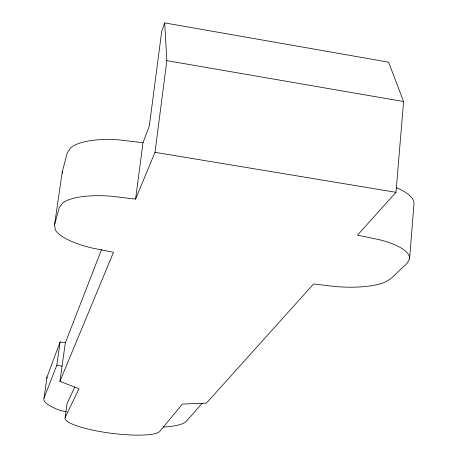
<?xml version="1.0" encoding="UTF-8"?>
<svg xmlns="http://www.w3.org/2000/svg" width="458" height="458" viewBox="0 0 458 458"><rect width="100%" height="100%" fill="white"/><g stroke="black" fill="none" stroke-linecap="round" stroke-linejoin="round"><path stroke-width="0.69" d="M74.854 386.827L67.126 403.406L65.168 417.484A48.061 9.217 7.3 0 0 107.115 432.695A48.061 9.217 7.3 0 0 159.853 431.31L182.376 404.065L206.444 403.126L313.587 283.966L335.416 286.571A58.372 17.324 5.2 0 0 384.76 282.288L391.006 278.55L406.956 263.527L409.584 258.793L413.963 204.136A59.832 20.261 4.8 0 0 396.21 187.648M409.584 258.793A60.433 18.52 5 0 0 380.003 239.849L357.486 235.137L395.993 192.314L403.59 101.533L388.579 62.168L164.703 22.9L161.714 31.39L149.337 125.973L142.999 142.719L135.579 199.098L110.979 196.179A61.137 19.242 7.7 0 0 62.815 202.865L59.271 207.583L54.536 224.844L55.309 229.813A59.076 17.959 7.8 0 0 91.989 248.013L113.498 252.284L59.912 381.359L78.994 388.745L65.168 417.484M135.579 199.098L155.004 152.314L166.844 60.639L164.703 22.9M66.358 411.645L60.731 410.671A72.358 14.576 7.3 0 1 44.037 398.048L56.803 365.215L60.101 341.96L65.351 342.75L101.521 249.621M59.912 381.359L65.351 342.75M44.037 398.048L47.059 376.928L60.101 341.96M54.536 224.844L62.271 171.824L67.223 152.92L70.807 147.728A60.525 21.034 7.8 0 1 118.651 139.839L142.999 142.719M202.236 403.275L186.217 421.349A72.387 14.479 7.3 0 1 163.432 427.045M155.004 152.314L395.993 192.314M166.844 60.639L403.59 101.533M56.803 365.215L62.053 366.154M62.271 171.824L62.443 173.176M46.848 378.256A72.089 15.435 7.3 0 1 47.059 376.928"/></g></svg>
